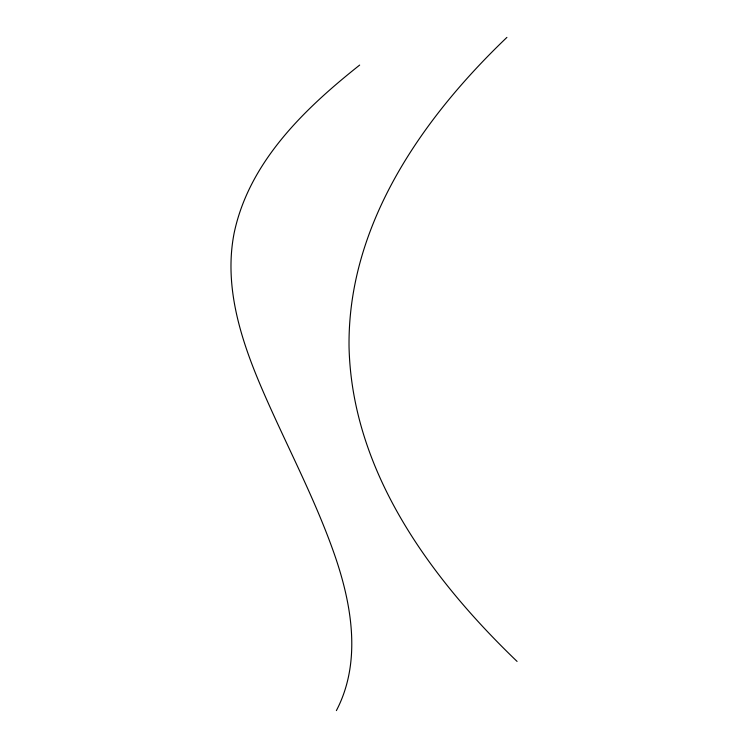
<?xml version="1.0" encoding="UTF-8"?>
<svg xmlns="http://www.w3.org/2000/svg" width="748" height="748" viewBox="0 0 748 748"><rect width="100%" height="100%" fill="white"/><g stroke="black" fill="none" stroke-linecap="round" stroke-linejoin="round"><path stroke-width="1.12" d="M336.376 710.6C361.77 662.158 351.831 604.767 334.777 555.362C314.88 498.084 285.979 444.583 262.043 388.988C241.052 340.247 223.568 286.465 234.171 232.927C249.224 161.718 304.81 108.572 359.666 65.076M506.901 37.4C422.143 118.408 347.446 225.12 349.045 347.072C352.009 471.633 430.633 578.354 517.074 661.419"/></g></svg>
